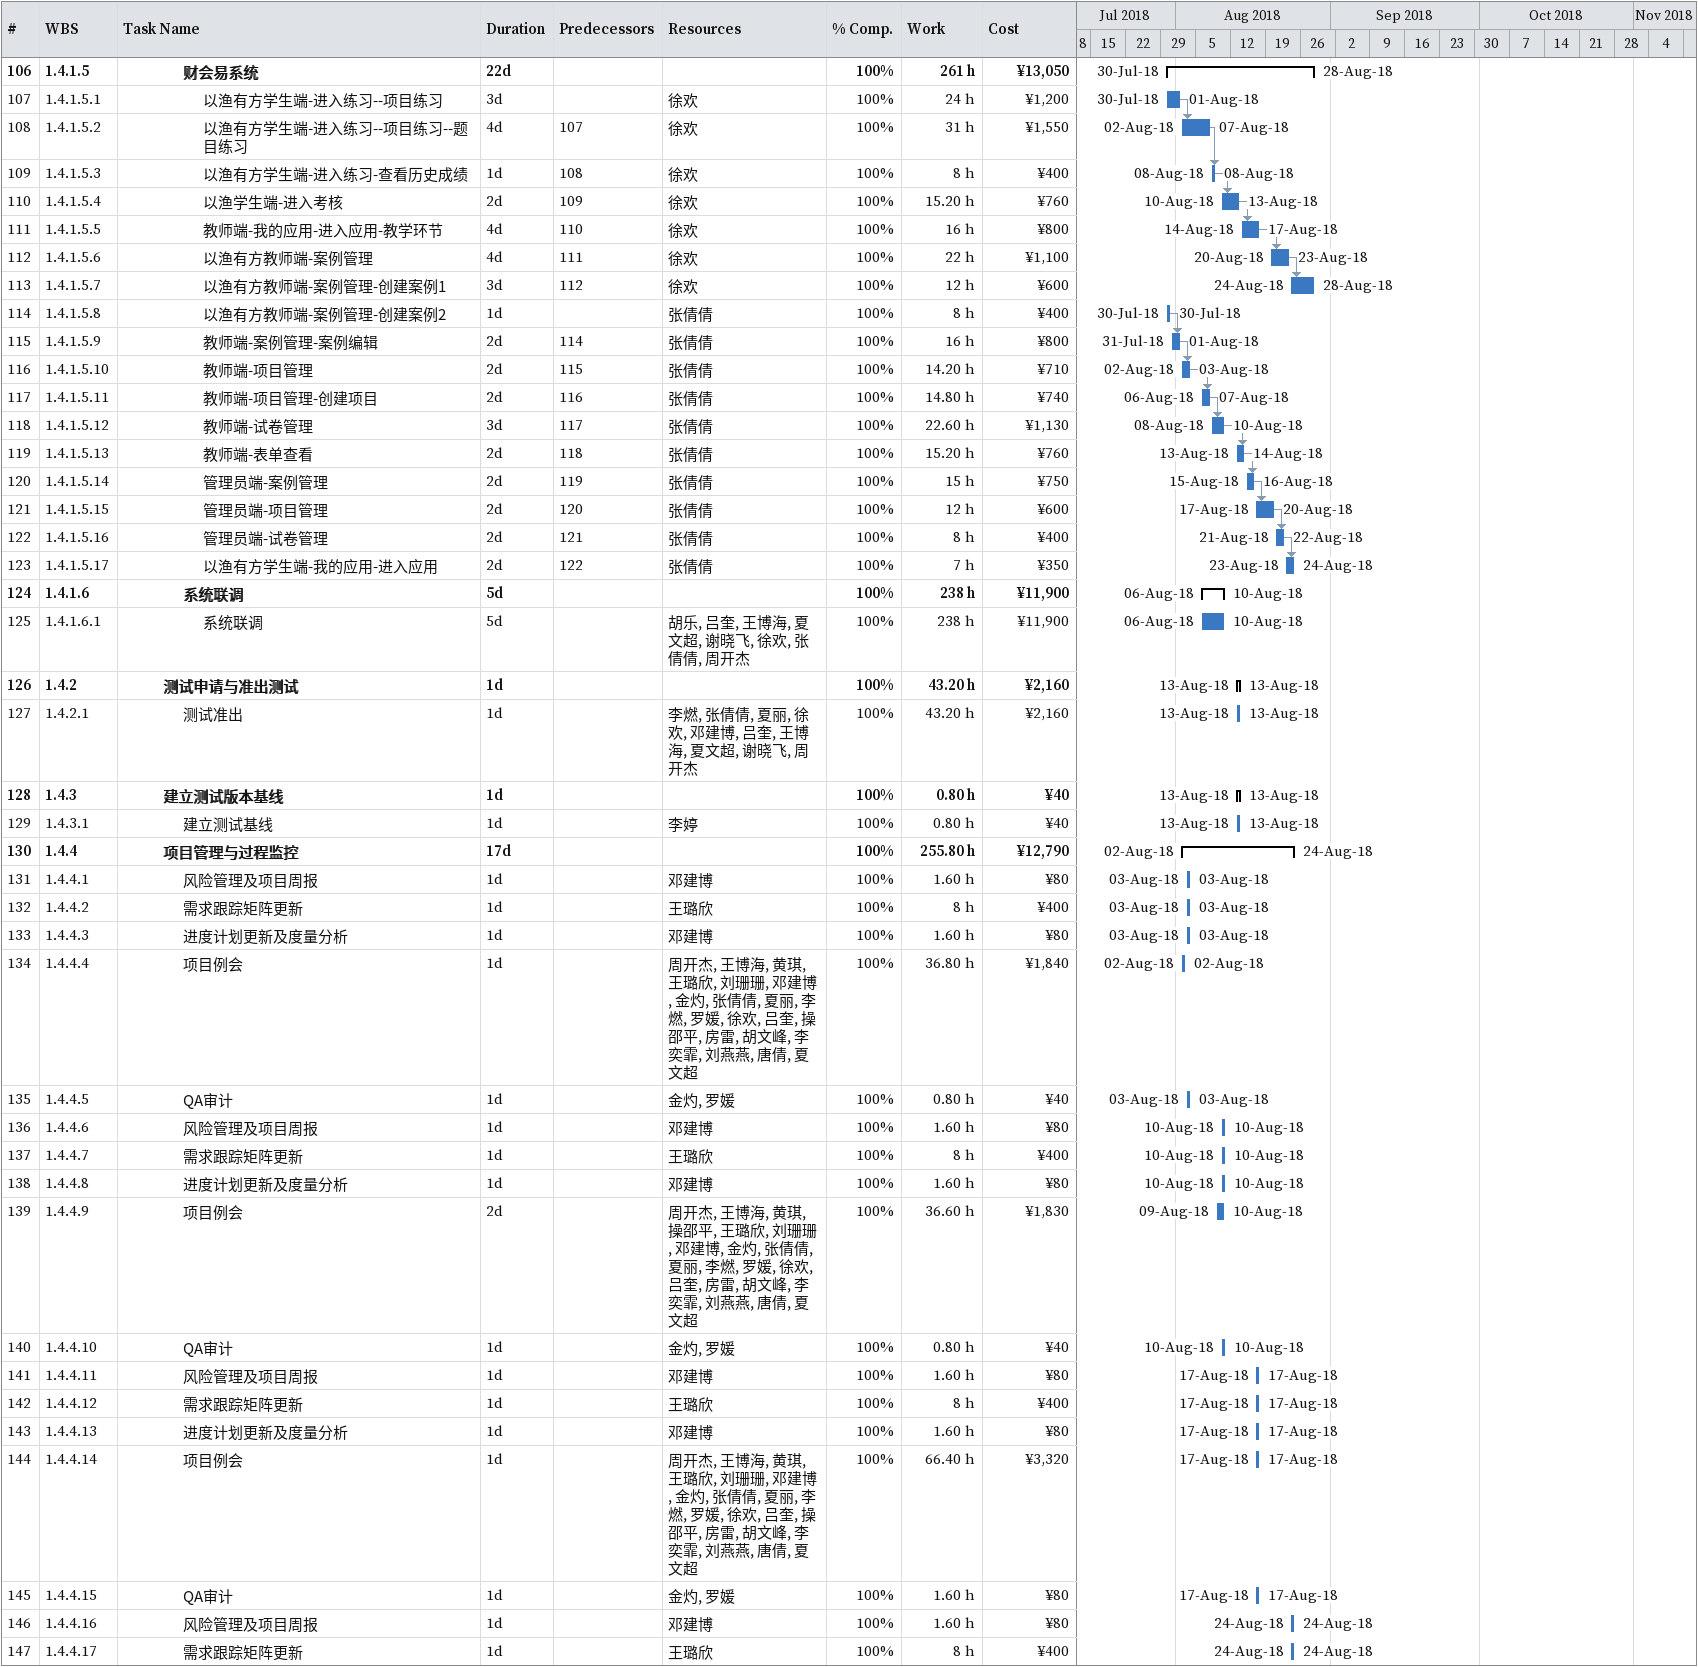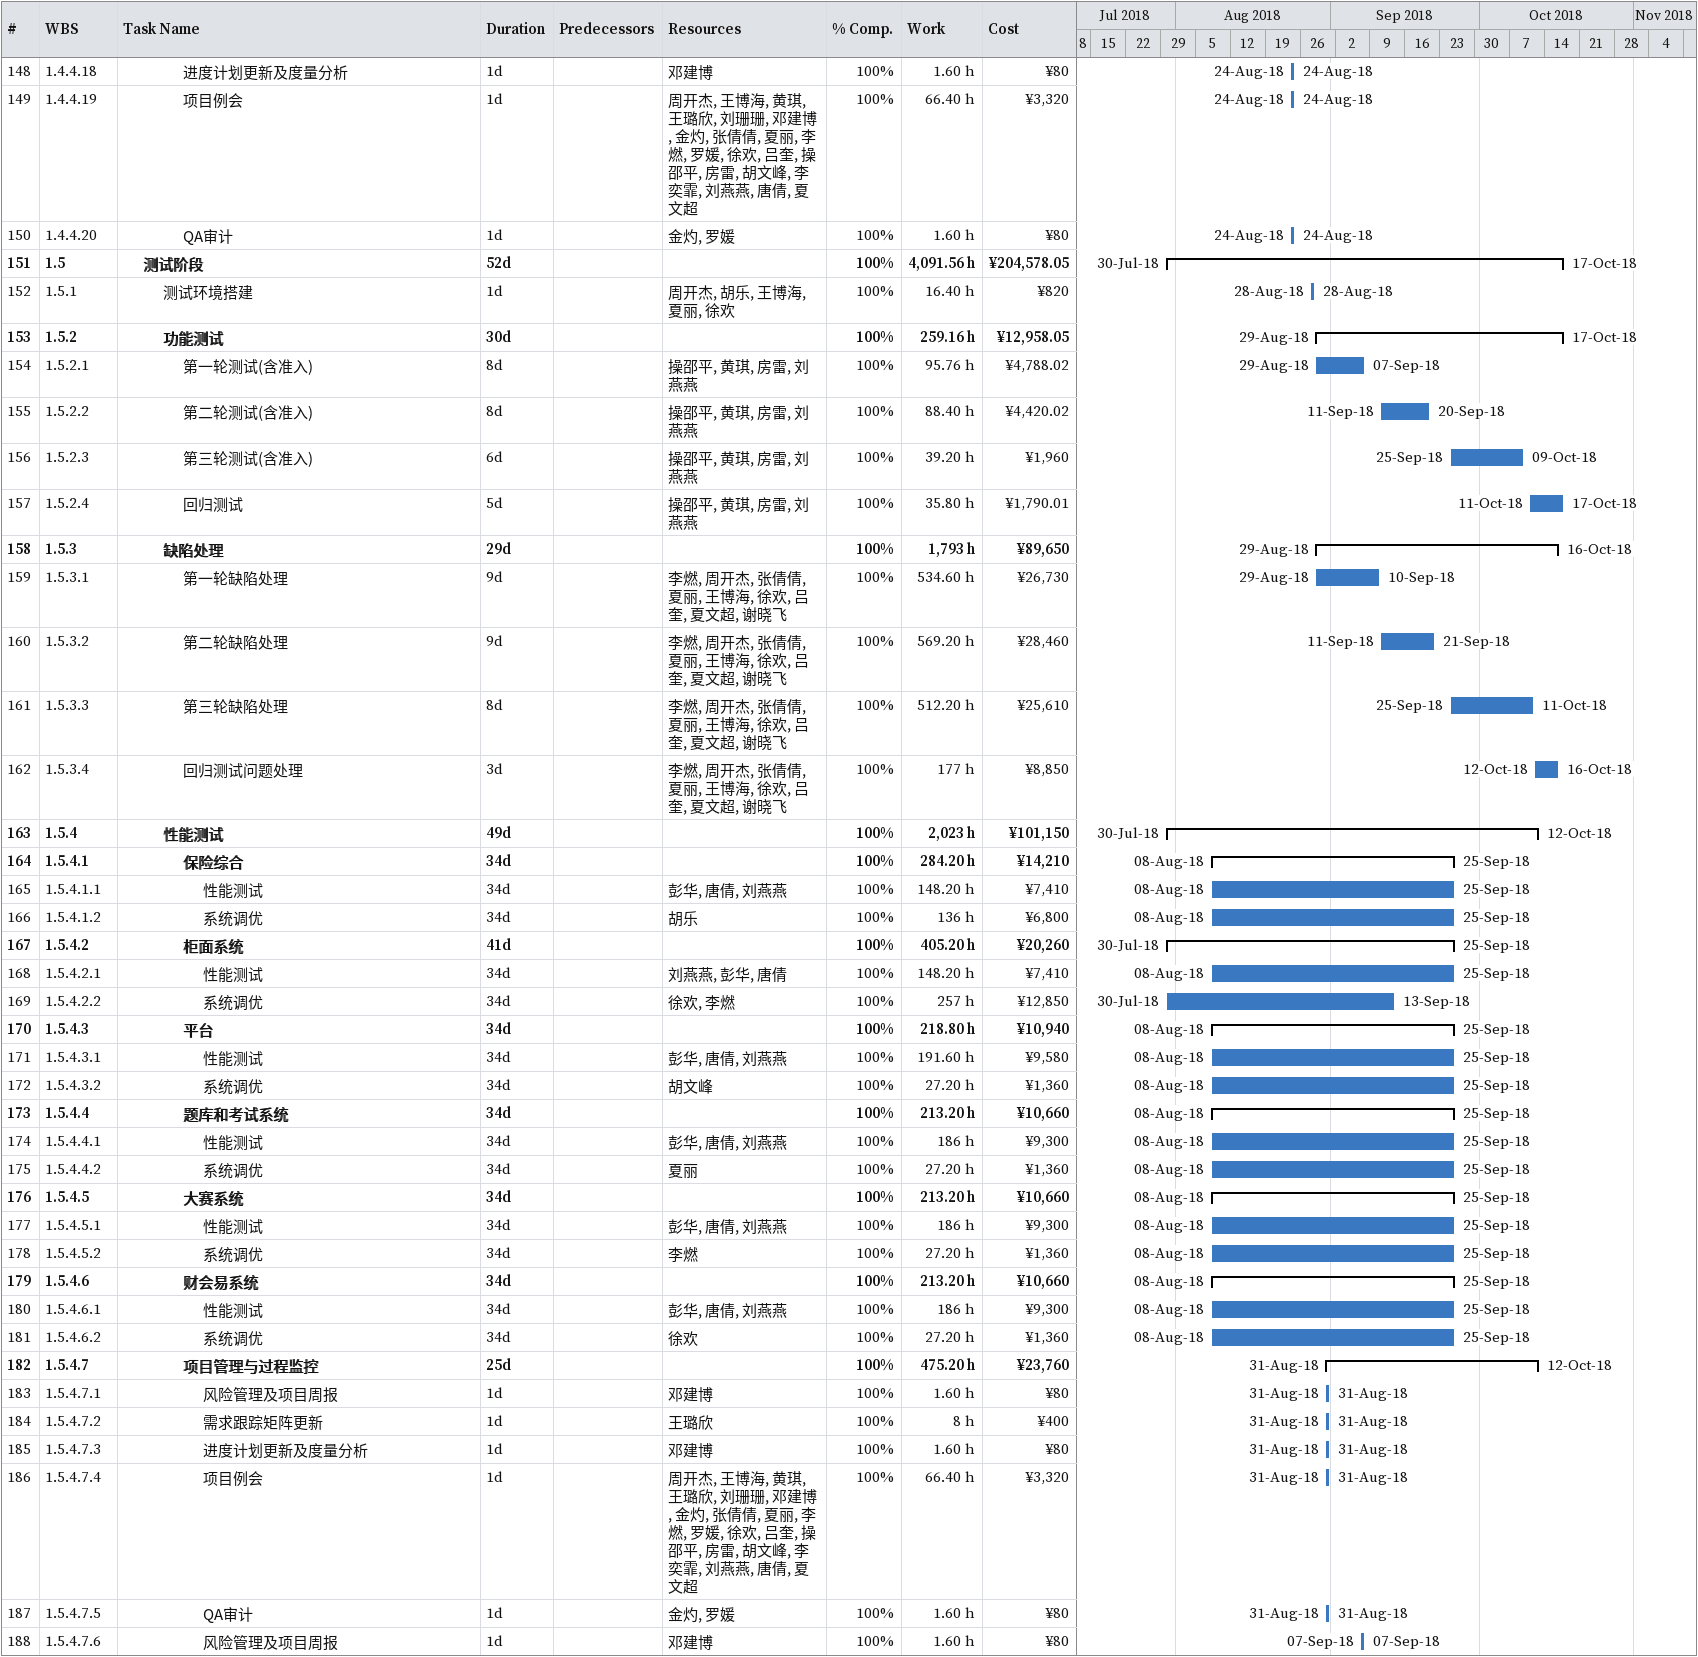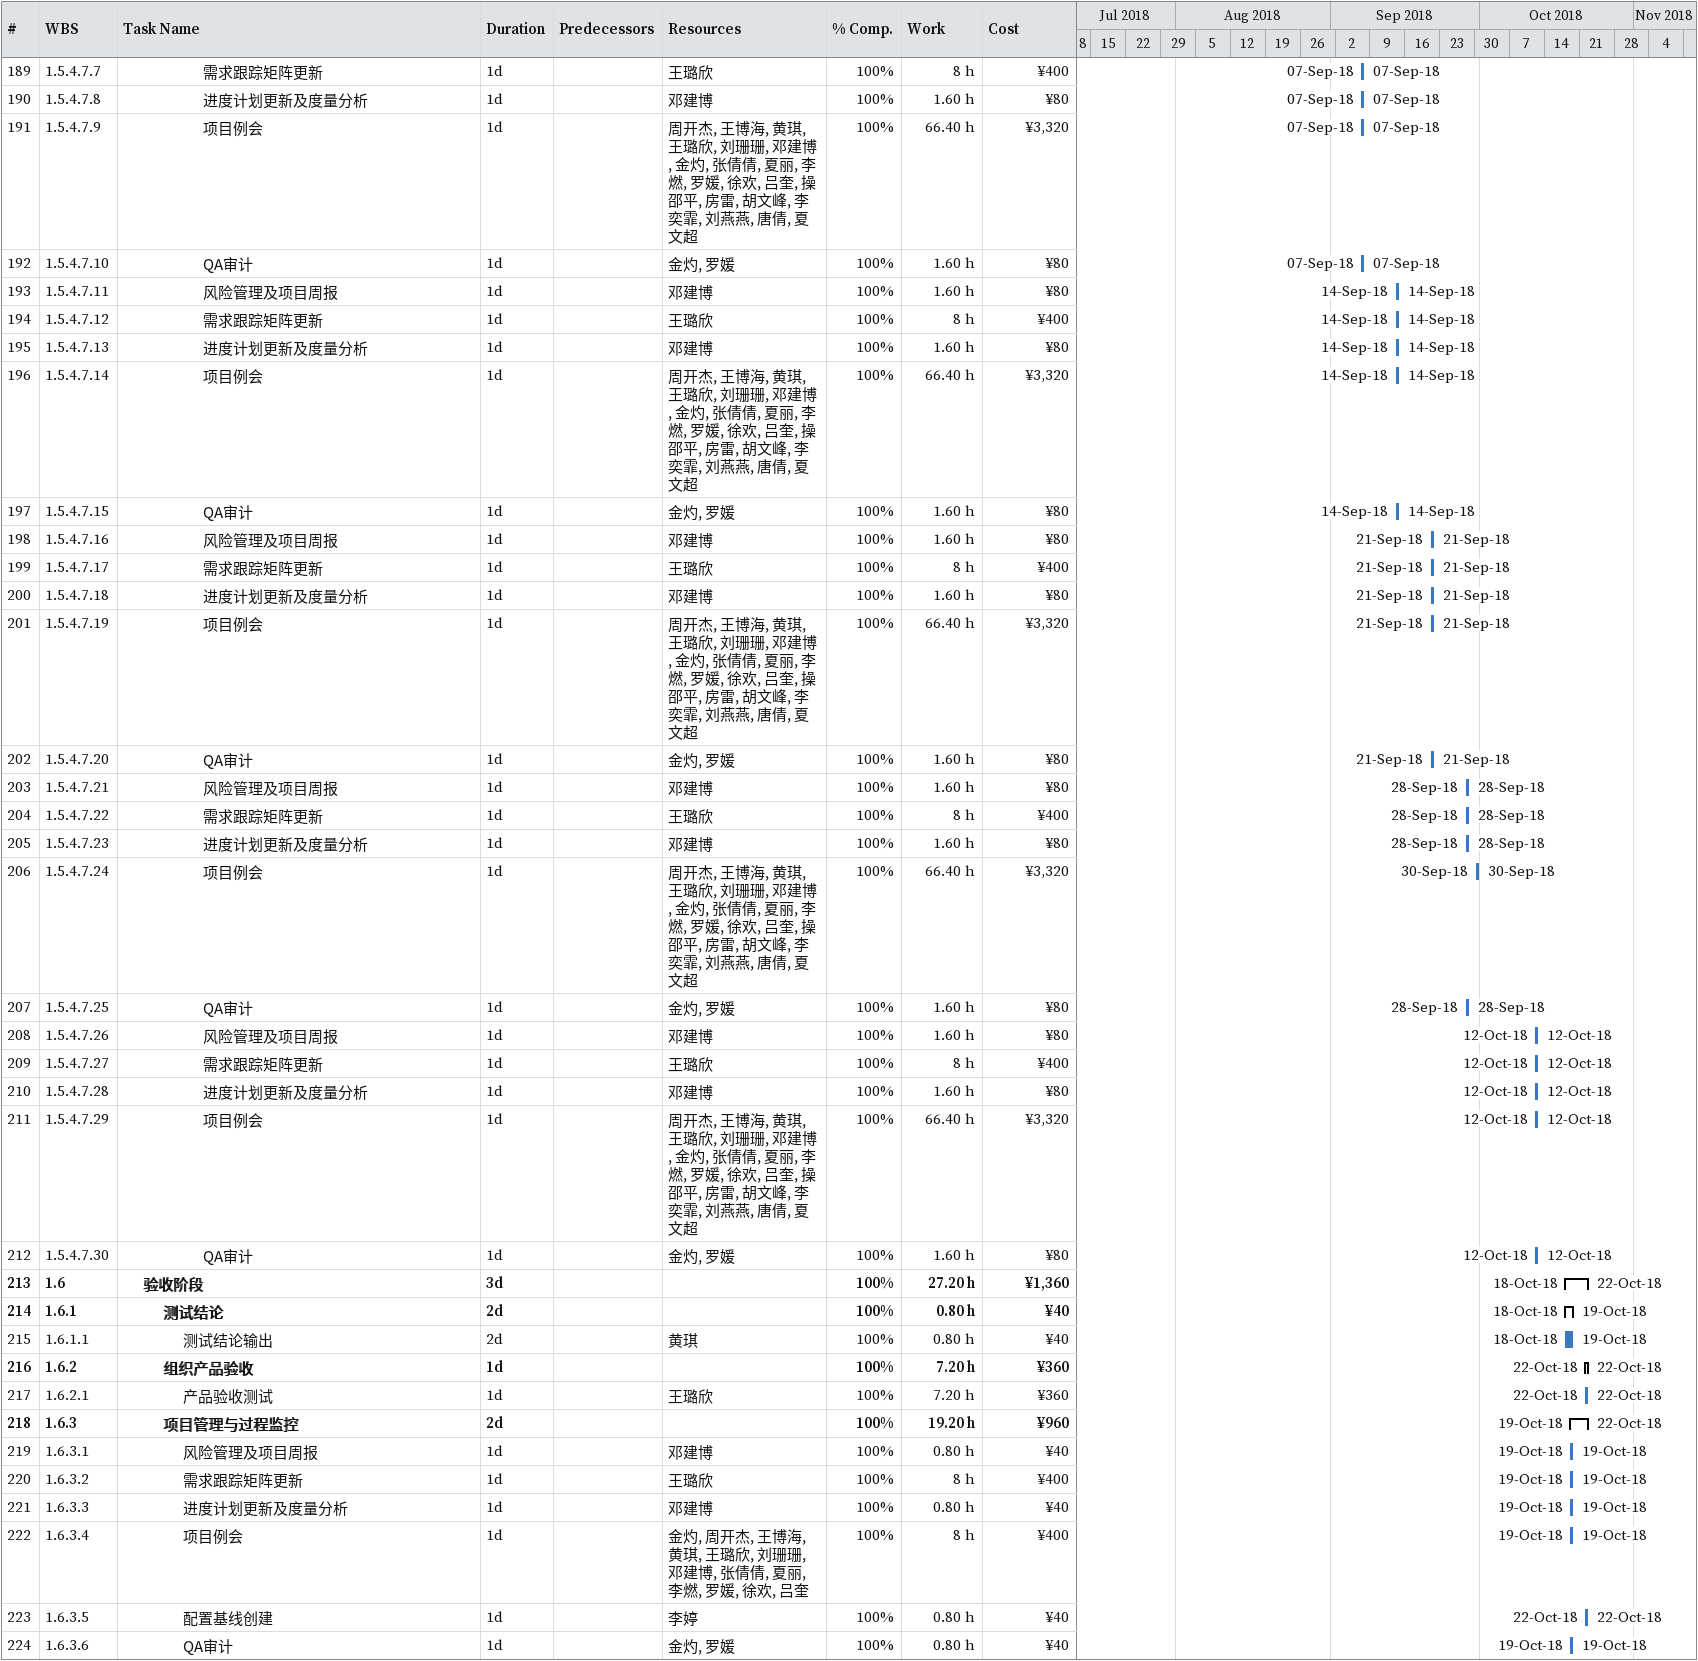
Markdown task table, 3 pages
| ID | WBS | Task | Duration | Start | Finish | Predecessors | Resources | % complete | Work (h) | Cost (¥) |
|---|---|---|---|---|---|---|---|---|---|---|
| 106 | 1.4.1.5 | **财会易系统** | 22d | 2018-07-30 | 2018-08-28 |  |  | 100 | 261 | 13050 |
| 107 | 1.4.1.5.1 | 以渔有方学生端-进入练习--项目练习 | 3d | 2018-07-30 | 2018-08-01 |  | 徐欢 | 100 | 24 | 1200 |
| 108 | 1.4.1.5.2 | 以渔有方学生端-进入练习--项目练习--题目练习 | 4d | 2018-08-02 | 2018-08-07 | 107 | 徐欢 | 100 | 31 | 1550 |
| 109 | 1.4.1.5.3 | 以渔有方学生端-进入练习-查看历史成绩 | 1d | 2018-08-08 | 2018-08-08 | 108 | 徐欢 | 100 | 8 | 400 |
| 110 | 1.4.1.5.4 | 以渔学生端-进入考核 | 2d | 2018-08-10 | 2018-08-13 | 109 | 徐欢 | 100 | 15.20 | 760 |
| 111 | 1.4.1.5.5 | 教师端-我的应用-进入应用-教学环节 | 4d | 2018-08-14 | 2018-08-17 | 110 | 徐欢 | 100 | 16 | 800 |
| 112 | 1.4.1.5.6 | 以渔有方教师端-案例管理 | 4d | 2018-08-20 | 2018-08-23 | 111 | 徐欢 | 100 | 22 | 1100 |
| 113 | 1.4.1.5.7 | 以渔有方教师端-案例管理-创建案例1 | 3d | 2018-08-24 | 2018-08-28 | 112 | 徐欢 | 100 | 12 | 600 |
| 114 | 1.4.1.5.8 | 以渔有方教师端-案例管理-创建案例2 | 1d | 2018-07-30 | 2018-07-30 |  | 张倩倩 | 100 | 8 | 400 |
| 115 | 1.4.1.5.9 | 教师端-案例管理-案例编辑 | 2d | 2018-07-31 | 2018-08-01 | 114 | 张倩倩 | 100 | 16 | 800 |
| 116 | 1.4.1.5.10 | 教师端-项目管理 | 2d | 2018-08-02 | 2018-08-03 | 115 | 张倩倩 | 100 | 14.20 | 710 |
| 117 | 1.4.1.5.11 | 教师端-项目管理-创建项目 | 2d | 2018-08-06 | 2018-08-07 | 116 | 张倩倩 | 100 | 14.80 | 740 |
| 118 | 1.4.1.5.12 | 教师端-试卷管理 | 3d | 2018-08-08 | 2018-08-10 | 117 | 张倩倩 | 100 | 22.60 | 1130 |
| 119 | 1.4.1.5.13 | 教师端-表单查看 | 2d | 2018-08-13 | 2018-08-14 | 118 | 张倩倩 | 100 | 15.20 | 760 |
| 120 | 1.4.1.5.14 | 管理员端-案例管理 | 2d | 2018-08-15 | 2018-08-16 | 119 | 张倩倩 | 100 | 15 | 750 |
| 121 | 1.4.1.5.15 | 管理员端-项目管理 | 2d | 2018-08-17 | 2018-08-20 | 120 | 张倩倩 | 100 | 12 | 600 |
| 122 | 1.4.1.5.16 | 管理员端-试卷管理 | 2d | 2018-08-21 | 2018-08-22 | 121 | 张倩倩 | 100 | 8 | 400 |
| 123 | 1.4.1.5.17 | 以渔有方学生端-我的应用-进入应用 | 2d | 2018-08-23 | 2018-08-24 | 122 | 张倩倩 | 100 | 7 | 350 |
| 124 | 1.4.1.6 | **系统联调** | 5d | 2018-08-06 | 2018-08-10 |  |  | 100 | 238 | 11900 |
| 125 | 1.4.1.6.1 | 系统联调 | 5d | 2018-08-06 | 2018-08-10 |  | 胡乐, 吕奎, 王博海, 夏文超, 谢晓飞, 徐欢, 张倩倩, 周开杰 | 100 | 238 | 11900 |
| 126 | 1.4.2 | **测试申请与准出测试** | 1d | 2018-08-13 | 2018-08-13 |  |  | 100 | 43.20 | 2160 |
| 127 | 1.4.2.1 | 测试准出 | 1d | 2018-08-13 | 2018-08-13 |  | 李燃, 张倩倩, 夏丽, 徐欢, 邓建博, 吕奎, 王博海, 夏文超, 谢晓飞, 周开杰 | 100 | 43.20 | 2160 |
| 128 | 1.4.3 | **建立测试版本基线** | 1d | 2018-08-13 | 2018-08-13 |  |  | 100 | 0.80 | 40 |
| 129 | 1.4.3.1 | 建立测试基线 | 1d | 2018-08-13 | 2018-08-13 |  | 李婷 | 100 | 0.80 | 40 |
| 130 | 1.4.4 | **项目管理与过程监控** | 17d | 2018-08-02 | 2018-08-24 |  |  | 100 | 255.80 | 12790 |
| 131 | 1.4.4.1 | 风险管理及项目周报 | 1d | 2018-08-03 | 2018-08-03 |  | 邓建博 | 100 | 1.60 | 80 |
| 132 | 1.4.4.2 | 需求跟踪矩阵更新 | 1d | 2018-08-03 | 2018-08-03 |  | 王璐欣 | 100 | 8 | 400 |
| 133 | 1.4.4.3 | 进度计划更新及度量分析 | 1d | 2018-08-03 | 2018-08-03 |  | 邓建博 | 100 | 1.60 | 80 |
| 134 | 1.4.4.4 | 项目例会 | 1d | 2018-08-02 | 2018-08-02 |  | 周开杰, 王博海, 黄琪, 王璐欣, 刘珊珊, 邓建博, 金灼, 张倩倩, 夏丽, 李燃, 罗媛, 徐欢, 吕奎, 操邵平, 房雷, 胡文峰, 李奕霏, 刘燕燕, 唐倩, 夏文超 | 100 | 36.80 | 1840 |
| 135 | 1.4.4.5 | QA审计 | 1d | 2018-08-03 | 2018-08-03 |  | 金灼, 罗媛 | 100 | 0.80 | 40 |
| 136 | 1.4.4.6 | 风险管理及项目周报 | 1d | 2018-08-10 | 2018-08-10 |  | 邓建博 | 100 | 1.60 | 80 |
| 137 | 1.4.4.7 | 需求跟踪矩阵更新 | 1d | 2018-08-10 | 2018-08-10 |  | 王璐欣 | 100 | 8 | 400 |
| 138 | 1.4.4.8 | 进度计划更新及度量分析 | 1d | 2018-08-10 | 2018-08-10 |  | 邓建博 | 100 | 1.60 | 80 |
| 139 | 1.4.4.9 | 项目例会 | 2d | 2018-08-09 | 2018-08-10 |  | 周开杰, 王博海, 黄琪, 操邵平, 王璐欣, 刘珊珊, 邓建博, 金灼, 张倩倩, 夏丽, 李燃, 罗媛, 徐欢, 吕奎, 房雷, 胡文峰, 李奕霏, 刘燕燕, 唐倩, 夏文超 | 100 | 36.60 | 1830 |
| 140 | 1.4.4.10 | QA审计 | 1d | 2018-08-10 | 2018-08-10 |  | 金灼, 罗媛 | 100 | 0.80 | 40 |
| 141 | 1.4.4.11 | 风险管理及项目周报 | 1d | 2018-08-17 | 2018-08-17 |  | 邓建博 | 100 | 1.60 | 80 |
| 142 | 1.4.4.12 | 需求跟踪矩阵更新 | 1d | 2018-08-17 | 2018-08-17 |  | 王璐欣 | 100 | 8 | 400 |
| 143 | 1.4.4.13 | 进度计划更新及度量分析 | 1d | 2018-08-17 | 2018-08-17 |  | 邓建博 | 100 | 1.60 | 80 |
| 144 | 1.4.4.14 | 项目例会 | 1d | 2018-08-17 | 2018-08-17 |  | 周开杰, 王博海, 黄琪, 王璐欣, 刘珊珊, 邓建博, 金灼, 张倩倩, 夏丽, 李燃, 罗媛, 徐欢, 吕奎, 操邵平, 房雷, 胡文峰, 李奕霏, 刘燕燕, 唐倩, 夏文超 | 100 | 66.40 | 3320 |
| 145 | 1.4.4.15 | QA审计 | 1d | 2018-08-17 | 2018-08-17 |  | 金灼, 罗媛 | 100 | 1.60 | 80 |
| 146 | 1.4.4.16 | 风险管理及项目周报 | 1d | 2018-08-24 | 2018-08-24 |  | 邓建博 | 100 | 1.60 | 80 |
| 147 | 1.4.4.17 | 需求跟踪矩阵更新 | 1d | 2018-08-24 | 2018-08-24 |  | 王璐欣 | 100 | 8 | 400 |
| 148 | 1.4.4.18 | 进度计划更新及度量分析 | 1d | 2018-08-24 | 2018-08-24 |  | 邓建博 | 100 | 1.60 | 80 |
| 149 | 1.4.4.19 | 项目例会 | 1d | 2018-08-24 | 2018-08-24 |  | 周开杰, 王博海, 黄琪, 王璐欣, 刘珊珊, 邓建博, 金灼, 张倩倩, 夏丽, 李燃, 罗媛, 徐欢, 吕奎, 操邵平, 房雷, 胡文峰, 李奕霏, 刘燕燕, 唐倩, 夏文超 | 100 | 66.40 | 3320 |
| 150 | 1.4.4.20 | QA审计 | 1d | 2018-08-24 | 2018-08-24 |  | 金灼, 罗媛 | 100 | 1.60 | 80 |
| 151 | 1.5 | **测试阶段** | 52d | 2018-07-30 | 2018-10-17 |  |  | 100 | 4091.56 | 204578.05 |
| 152 | 1.5.1 | 测试环境搭建 | 1d | 2018-08-28 | 2018-08-28 |  | 周开杰, 胡乐, 王博海, 夏丽, 徐欢 | 100 | 16.40 | 820 |
| 153 | 1.5.2 | **功能测试** | 30d | 2018-08-29 | 2018-10-17 |  |  | 100 | 259.16 | 12958.05 |
| 154 | 1.5.2.1 | 第一轮测试(含准入) | 8d | 2018-08-29 | 2018-09-07 |  | 操邵平, 黄琪, 房雷, 刘燕燕 | 100 | 95.76 | 4788.02 |
| 155 | 1.5.2.2 | 第二轮测试(含准入) | 8d | 2018-09-11 | 2018-09-20 |  | 操邵平, 黄琪, 房雷, 刘燕燕 | 100 | 88.40 | 4420.02 |
| 156 | 1.5.2.3 | 第三轮测试(含准入) | 6d | 2018-09-25 | 2018-10-09 |  | 操邵平, 黄琪, 房雷, 刘燕燕 | 100 | 39.20 | 1960 |
| 157 | 1.5.2.4 | 回归测试 | 5d | 2018-10-11 | 2018-10-17 |  | 操邵平, 黄琪, 房雷, 刘燕燕 | 100 | 35.80 | 1790.01 |
| 158 | 1.5.3 | **缺陷处理** | 29d | 2018-08-29 | 2018-10-16 |  |  | 100 | 1793 | 89650 |
| 159 | 1.5.3.1 | 第一轮缺陷处理 | 9d | 2018-08-29 | 2018-09-10 |  | 李燃, 周开杰, 张倩倩, 夏丽, 王博海, 徐欢, 吕奎, 夏文超, 谢晓飞 | 100 | 534.60 | 26730 |
| 160 | 1.5.3.2 | 第二轮缺陷处理 | 9d | 2018-09-11 | 2018-09-21 |  | 李燃, 周开杰, 张倩倩, 夏丽, 王博海, 徐欢, 吕奎, 夏文超, 谢晓飞 | 100 | 569.20 | 28460 |
| 161 | 1.5.3.3 | 第三轮缺陷处理 | 8d | 2018-09-25 | 2018-10-11 |  | 李燃, 周开杰, 张倩倩, 夏丽, 王博海, 徐欢, 吕奎, 夏文超, 谢晓飞 | 100 | 512.20 | 25610 |
| 162 | 1.5.3.4 | 回归测试问题处理 | 3d | 2018-10-12 | 2018-10-16 |  | 李燃, 周开杰, 张倩倩, 夏丽, 王博海, 徐欢, 吕奎, 夏文超, 谢晓飞 | 100 | 177 | 8850 |
| 163 | 1.5.4 | **性能测试** | 49d | 2018-07-30 | 2018-10-12 |  |  | 100 | 2023 | 101150 |
| 164 | 1.5.4.1 | **保险综合** | 34d | 2018-08-08 | 2018-09-25 |  |  | 100 | 284.20 | 14210 |
| 165 | 1.5.4.1.1 | 性能测试 | 34d | 2018-08-08 | 2018-09-25 |  | 彭华, 唐倩, 刘燕燕 | 100 | 148.20 | 7410 |
| 166 | 1.5.4.1.2 | 系统调优 | 34d | 2018-08-08 | 2018-09-25 |  | 胡乐 | 100 | 136 | 6800 |
| 167 | 1.5.4.2 | **柜面系统** | 41d | 2018-07-30 | 2018-09-25 |  |  | 100 | 405.20 | 20260 |
| 168 | 1.5.4.2.1 | 性能测试 | 34d | 2018-08-08 | 2018-09-25 |  | 刘燕燕, 彭华, 唐倩 | 100 | 148.20 | 7410 |
| 169 | 1.5.4.2.2 | 系统调优 | 34d | 2018-07-30 | 2018-09-13 |  | 徐欢, 李燃 | 100 | 257 | 12850 |
| 170 | 1.5.4.3 | **平台** | 34d | 2018-08-08 | 2018-09-25 |  |  | 100 | 218.80 | 10940 |
| 171 | 1.5.4.3.1 | 性能测试 | 34d | 2018-08-08 | 2018-09-25 |  | 彭华, 唐倩, 刘燕燕 | 100 | 191.60 | 9580 |
| 172 | 1.5.4.3.2 | 系统调优 | 34d | 2018-08-08 | 2018-09-25 |  | 胡文峰 | 100 | 27.20 | 1360 |
| 173 | 1.5.4.4 | **题库和考试系统** | 34d | 2018-08-08 | 2018-09-25 |  |  | 100 | 213.20 | 10660 |
| 174 | 1.5.4.4.1 | 性能测试 | 34d | 2018-08-08 | 2018-09-25 |  | 彭华, 唐倩, 刘燕燕 | 100 | 186 | 9300 |
| 175 | 1.5.4.4.2 | 系统调优 | 34d | 2018-08-08 | 2018-09-25 |  | 夏丽 | 100 | 27.20 | 1360 |
| 176 | 1.5.4.5 | **大赛系统** | 34d | 2018-08-08 | 2018-09-25 |  |  | 100 | 213.20 | 10660 |
| 177 | 1.5.4.5.1 | 性能测试 | 34d | 2018-08-08 | 2018-09-25 |  | 彭华, 唐倩, 刘燕燕 | 100 | 186 | 9300 |
| 178 | 1.5.4.5.2 | 系统调优 | 34d | 2018-08-08 | 2018-09-25 |  | 李燃 | 100 | 27.20 | 1360 |
| 179 | 1.5.4.6 | **财会易系统** | 34d | 2018-08-08 | 2018-09-25 |  |  | 100 | 213.20 | 10660 |
| 180 | 1.5.4.6.1 | 性能测试 | 34d | 2018-08-08 | 2018-09-25 |  | 彭华, 唐倩, 刘燕燕 | 100 | 186 | 9300 |
| 181 | 1.5.4.6.2 | 系统调优 | 34d | 2018-08-08 | 2018-09-25 |  | 徐欢 | 100 | 27.20 | 1360 |
| 182 | 1.5.4.7 | **项目管理与过程监控** | 25d | 2018-08-31 | 2018-10-12 |  |  | 100 | 475.20 | 23760 |
| 183 | 1.5.4.7.1 | 风险管理及项目周报 | 1d | 2018-08-31 | 2018-08-31 |  | 邓建博 | 100 | 1.60 | 80 |
| 184 | 1.5.4.7.2 | 需求跟踪矩阵更新 | 1d | 2018-08-31 | 2018-08-31 |  | 王璐欣 | 100 | 8 | 400 |
| 185 | 1.5.4.7.3 | 进度计划更新及度量分析 | 1d | 2018-08-31 | 2018-08-31 |  | 邓建博 | 100 | 1.60 | 80 |
| 186 | 1.5.4.7.4 | 项目例会 | 1d | 2018-08-31 | 2018-08-31 |  | 周开杰, 王博海, 黄琪, 王璐欣, 刘珊珊, 邓建博, 金灼, 张倩倩, 夏丽, 李燃, 罗媛, 徐欢, 吕奎, 操邵平, 房雷, 胡文峰, 李奕霏, 刘燕燕, 唐倩, 夏文超 | 100 | 66.40 | 3320 |
| 187 | 1.5.4.7.5 | QA审计 | 1d | 2018-08-31 | 2018-08-31 |  | 金灼, 罗媛 | 100 | 1.60 | 80 |
| 188 | 1.5.4.7.6 | 风险管理及项目周报 | 1d | 2018-09-07 | 2018-09-07 |  | 邓建博 | 100 | 1.60 | 80 |
| 189 | 1.5.4.7.7 | 需求跟踪矩阵更新 | 1d | 2018-09-07 | 2018-09-07 |  | 王璐欣 | 100 | 8 | 400 |
| 190 | 1.5.4.7.8 | 进度计划更新及度量分析 | 1d | 2018-09-07 | 2018-09-07 |  | 邓建博 | 100 | 1.60 | 80 |
| 191 | 1.5.4.7.9 | 项目例会 | 1d | 2018-09-07 | 2018-09-07 |  | 周开杰, 王博海, 黄琪, 王璐欣, 刘珊珊, 邓建博, 金灼, 张倩倩, 夏丽, 李燃, 罗媛, 徐欢, 吕奎, 操邵平, 房雷, 胡文峰, 李奕霏, 刘燕燕, 唐倩, 夏文超 | 100 | 66.40 | 3320 |
| 192 | 1.5.4.7.10 | QA审计 | 1d | 2018-09-07 | 2018-09-07 |  | 金灼, 罗媛 | 100 | 1.60 | 80 |
| 193 | 1.5.4.7.11 | 风险管理及项目周报 | 1d | 2018-09-14 | 2018-09-14 |  | 邓建博 | 100 | 1.60 | 80 |
| 194 | 1.5.4.7.12 | 需求跟踪矩阵更新 | 1d | 2018-09-14 | 2018-09-14 |  | 王璐欣 | 100 | 8 | 400 |
| 195 | 1.5.4.7.13 | 进度计划更新及度量分析 | 1d | 2018-09-14 | 2018-09-14 |  | 邓建博 | 100 | 1.60 | 80 |
| 196 | 1.5.4.7.14 | 项目例会 | 1d | 2018-09-14 | 2018-09-14 |  | 周开杰, 王博海, 黄琪, 王璐欣, 刘珊珊, 邓建博, 金灼, 张倩倩, 夏丽, 李燃, 罗媛, 徐欢, 吕奎, 操邵平, 房雷, 胡文峰, 李奕霏, 刘燕燕, 唐倩, 夏文超 | 100 | 66.40 | 3320 |
| 197 | 1.5.4.7.15 | QA审计 | 1d | 2018-09-14 | 2018-09-14 |  | 金灼, 罗媛 | 100 | 1.60 | 80 |
| 198 | 1.5.4.7.16 | 风险管理及项目周报 | 1d | 2018-09-21 | 2018-09-21 |  | 邓建博 | 100 | 1.60 | 80 |
| 199 | 1.5.4.7.17 | 需求跟踪矩阵更新 | 1d | 2018-09-21 | 2018-09-21 |  | 王璐欣 | 100 | 8 | 400 |
| 200 | 1.5.4.7.18 | 进度计划更新及度量分析 | 1d | 2018-09-21 | 2018-09-21 |  | 邓建博 | 100 | 1.60 | 80 |
| 201 | 1.5.4.7.19 | 项目例会 | 1d | 2018-09-21 | 2018-09-21 |  | 周开杰, 王博海, 黄琪, 王璐欣, 刘珊珊, 邓建博, 金灼, 张倩倩, 夏丽, 李燃, 罗媛, 徐欢, 吕奎, 操邵平, 房雷, 胡文峰, 李奕霏, 刘燕燕, 唐倩, 夏文超 | 100 | 66.40 | 3320 |
| 202 | 1.5.4.7.20 | QA审计 | 1d | 2018-09-21 | 2018-09-21 |  | 金灼, 罗媛 | 100 | 1.60 | 80 |
| 203 | 1.5.4.7.21 | 风险管理及项目周报 | 1d | 2018-09-28 | 2018-09-28 |  | 邓建博 | 100 | 1.60 | 80 |
| 204 | 1.5.4.7.22 | 需求跟踪矩阵更新 | 1d | 2018-09-28 | 2018-09-28 |  | 王璐欣 | 100 | 8 | 400 |
| 205 | 1.5.4.7.23 | 进度计划更新及度量分析 | 1d | 2018-09-28 | 2018-09-28 |  | 邓建博 | 100 | 1.60 | 80 |
| 206 | 1.5.4.7.24 | 项目例会 | 1d | 2018-09-30 | 2018-09-30 |  | 周开杰, 王博海, 黄琪, 王璐欣, 刘珊珊, 邓建博, 金灼, 张倩倩, 夏丽, 李燃, 罗媛, 徐欢, 吕奎, 操邵平, 房雷, 胡文峰, 李奕霏, 刘燕燕, 唐倩, 夏文超 | 100 | 66.40 | 3320 |
| 207 | 1.5.4.7.25 | QA审计 | 1d | 2018-09-28 | 2018-09-28 |  | 金灼, 罗媛 | 100 | 1.60 | 80 |
| 208 | 1.5.4.7.26 | 风险管理及项目周报 | 1d | 2018-10-12 | 2018-10-12 |  | 邓建博 | 100 | 1.60 | 80 |
| 209 | 1.5.4.7.27 | 需求跟踪矩阵更新 | 1d | 2018-10-12 | 2018-10-12 |  | 王璐欣 | 100 | 8 | 400 |
| 210 | 1.5.4.7.28 | 进度计划更新及度量分析 | 1d | 2018-10-12 | 2018-10-12 |  | 邓建博 | 100 | 1.60 | 80 |
| 211 | 1.5.4.7.29 | 项目例会 | 1d | 2018-10-12 | 2018-10-12 |  | 周开杰, 王博海, 黄琪, 王璐欣, 刘珊珊, 邓建博, 金灼, 张倩倩, 夏丽, 李燃, 罗媛, 徐欢, 吕奎, 操邵平, 房雷, 胡文峰, 李奕霏, 刘燕燕, 唐倩, 夏文超 | 100 | 66.40 | 3320 |
| 212 | 1.5.4.7.30 | QA审计 | 1d | 2018-10-12 | 2018-10-12 |  | 金灼, 罗媛 | 100 | 1.60 | 80 |
| 213 | 1.6 | **验收阶段** | 3d | 2018-10-18 | 2018-10-22 |  |  | 100 | 27.20 | 1360 |
| 214 | 1.6.1 | **测试结论** | 2d | 2018-10-18 | 2018-10-19 |  |  | 100 | 0.80 | 40 |
| 215 | 1.6.1.1 | 测试结论输出 | 2d | 2018-10-18 | 2018-10-19 |  | 黄琪 | 100 | 0.80 | 40 |
| 216 | 1.6.2 | **组织产品验收** | 1d | 2018-10-22 | 2018-10-22 |  |  | 100 | 7.20 | 360 |
| 217 | 1.6.2.1 | 产品验收测试 | 1d | 2018-10-22 | 2018-10-22 |  | 王璐欣 | 100 | 7.20 | 360 |
| 218 | 1.6.3 | **项目管理与过程监控** | 2d | 2018-10-19 | 2018-10-22 |  |  | 100 | 19.20 | 960 |
| 219 | 1.6.3.1 | 风险管理及项目周报 | 1d | 2018-10-19 | 2018-10-19 |  | 邓建博 | 100 | 0.80 | 40 |
| 220 | 1.6.3.2 | 需求跟踪矩阵更新 | 1d | 2018-10-19 | 2018-10-19 |  | 王璐欣 | 100 | 8 | 400 |
| 221 | 1.6.3.3 | 进度计划更新及度量分析 | 1d | 2018-10-19 | 2018-10-19 |  | 邓建博 | 100 | 0.80 | 40 |
| 222 | 1.6.3.4 | 项目例会 | 1d | 2018-10-19 | 2018-10-19 |  | 金灼, 周开杰, 王博海, 黄琪, 王璐欣, 刘珊珊, 邓建博, 张倩倩, 夏丽, 李燃, 罗媛, 徐欢, 吕奎 | 100 | 8 | 400 |
| 223 | 1.6.3.5 | 配置基线创建 | 1d | 2018-10-22 | 2018-10-22 |  | 李婷 | 100 | 0.80 | 40 |
| 224 | 1.6.3.6 | QA审计 | 1d | 2018-10-19 | 2018-10-19 |  | 金灼, 罗媛 | 100 | 0.80 | 40 |
